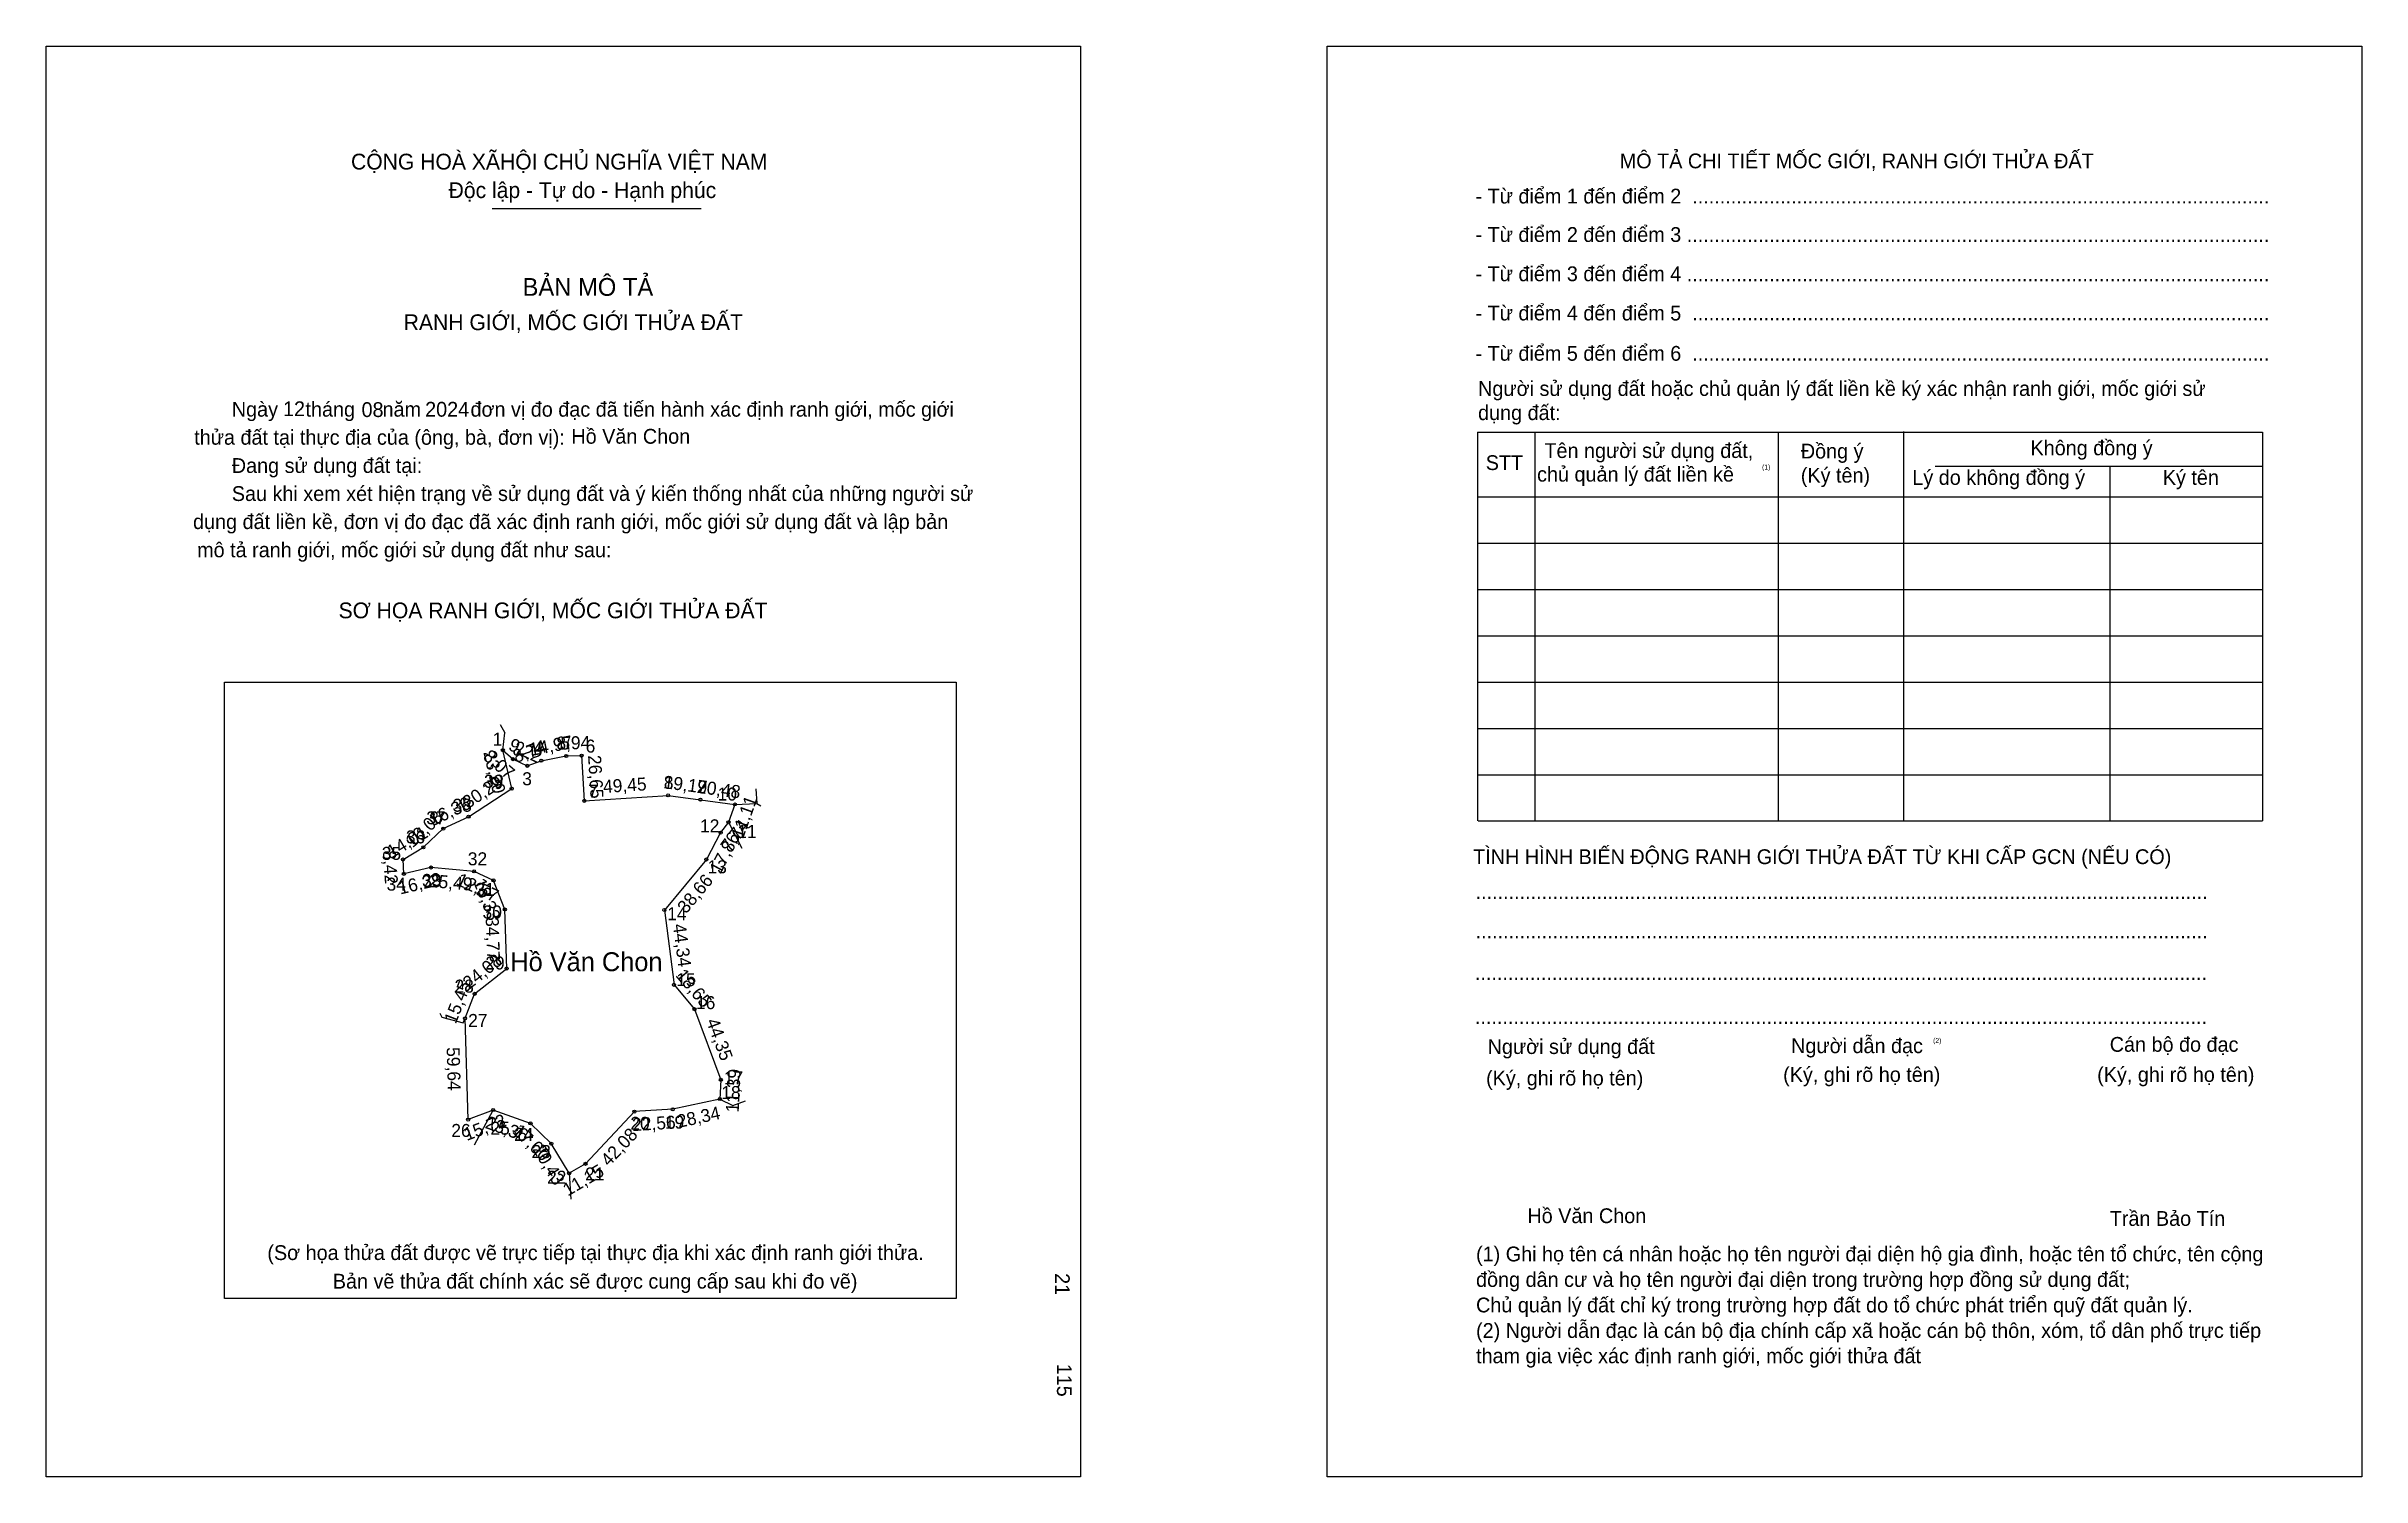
# Model space of a CAD drawing. Extents: x 547739 to 549101, y 1824776 to 1825617.
import ezdxf

# ---------------------------------------------------------------- set-up
doc = ezdxf.new("R2010")
doc.units = 0
for name, color, linetype in [('bmtKhungInTrang1', 7, 'Continuous'), ('bmtKhungInTrang2', 7, 'Continuous'), ('bmtNoiDung', 7, 'Continuous'), ('bmtTemplate', 7, 'Continuous'), ('CanhThua', 7, 'Continuous'), ('ChieuDaiCanhThua', 7, 'Continuous'), ('MocDinhThua', 7, 'Continuous'), ('RauThua', 7, 'Continuous'), ('SoHieuDinhThua', 7, 'Continuous'), ('TenChuSuDung', 7, 'Continuous')]:
    doc.layers.add(name, color=color, linetype=linetype)

msp = doc.modelspace()

# ---------------------------------------------------------------- linework, layer by layer
at = {"layer": 'bmtKhungInTrang1'}
msp.add_lwpolyline([(547739.2, 1825617.5), (548347.5, 1825617.5), (548347.5, 1824776), (547739.2, 1824776)], close=True, dxfattribs=at)
at = {"layer": 'bmtKhungInTrang2'}
msp.add_lwpolyline([(548492.6, 1825617.5), (549101, 1825617.5), (549101, 1824776), (548492.6, 1824776)], close=True, dxfattribs=at)
at = {"layer": 'bmtTemplate'}
for p, q in [((548001.4, 1825522.1), (548124.4, 1825522.1)), ((548614.7, 1825390.5), (548614.7, 1825161.8)), ((548757.8, 1825390.5), (548757.8, 1825161.8)), ((548831.4, 1825390.8), (548831.4, 1825161.8)), ((549042.7, 1825390.5), (549042.7, 1825161.8)), ((548850.1, 1825370.4), (549042.7, 1825370.4)), ((548581.3, 1825352.4), (549042.7, 1825352.4)), ((548581.3, 1825325.2), (549042.7, 1825325.2)), ((548581.3, 1825297.9), (549042.7, 1825297.9)), ((548581.3, 1825270.7), (549042.7, 1825270.7)), ((548581.3, 1825243.5), (549042.7, 1825243.5)), ((548581.3, 1825216.2), (549042.7, 1825216.2)), ((548581.3, 1825189), (549042.7, 1825189)), ((548581.3, 1825161.8), (549042.7, 1825161.8))]:
    msp.add_line(p, q, dxfattribs=at)
for points in [[(548581, 1825390.5), (549042.7, 1825390.5)], [(548581, 1825390.5), (548581, 1825161.8)], [(548952.9, 1825370.1), (548952.9, 1825161.8)]]:
    msp.add_lwpolyline(points, dxfattribs=at)
msp.add_lwpolyline([(547843.9, 1824880.8), (547843.9, 1825243.4), (548274.3, 1825243.4), (548274.3, 1824880.8)], close=True, dxfattribs=at)
at = {"layer": 'CanhThua'}
for p, q in [((548007.7, 1825203.4), (548013.7, 1825198.1)), ((548012.9, 1825180.8), (548007.7, 1825203.4)), ((548030.3, 1825197.2), (548045, 1825200)), ((548045, 1825200), (548054, 1825200.2)), ((548054, 1825200.2), (548055.6, 1825173.6)), ((548013.7, 1825198.1), (548022.1, 1825194.2)), ((548022.1, 1825194.2), (548030.3, 1825197.2)), ((547987.5, 1825164.3), (548012.9, 1825180.8)), ((548055.6, 1825173.6), (548104.9, 1825176.8)), ((548104.9, 1825176.8), (548123.9, 1825174.3)), ((548123.9, 1825174.3), (548144.2, 1825171.5)), ((548144.2, 1825171.5), (548140.4, 1825161)), ((547972.7, 1825157.3), (547987.5, 1825164.3)), ((548140.4, 1825161), (548135.8, 1825154.9)), ((547949, 1825139.1), (547961, 1825146.3)), ((547961, 1825146.3), (547972.7, 1825157.3)), ((548135.8, 1825154.9), (548127.4, 1825139.1)), ((547949.5, 1825130.7), (547949, 1825139.1)), ((547965.4, 1825134.4), (547949.5, 1825130.7)), ((547990.8, 1825132.1), (547965.4, 1825134.4)), ((548002.2, 1825126.8), (547990.8, 1825132.1)), ((548127.4, 1825139.1), (548102.7, 1825109.4)), ((548008.9, 1825109.7), (548002.2, 1825126.8)), ((548010, 1825075), (548008.9, 1825109.7)), ((548102.7, 1825109.4), (548108.4, 1825065.4)), ((547991.1, 1825060.1), (548010, 1825075)), ((548108.4, 1825065.4), (548120.4, 1825051.1)), ((547985.5, 1825045.7), (547991.1, 1825060.1)), ((548120.4, 1825051.1), (548135.9, 1825009.5)), ((547987.3, 1824986.1), (547985.5, 1825045.7)), ((548135.9, 1825009.5), (548135.3, 1824998.2)), ((548135.3, 1824998.2), (548107.6, 1824992.2)), ((548002, 1824991.7), (547987.3, 1824986.1)), ((548024, 1824983.9), (548002, 1824991.7)), ((548036.2, 1824972), (548024, 1824983.9)), ((548085.1, 1824990.8), (548056.3, 1824960.1)), ((548107.6, 1824992.2), (548085.1, 1824990.8)), ((548046.7, 1824954.5), (548036.2, 1824972)), ((548056.3, 1824960.1), (548046.7, 1824954.5))]:
    msp.add_line(p, q, dxfattribs=at)
at = {"layer": 'MocDinhThua'}
for centre in [(548007.7, 1825203.4), (548013.7, 1825198.1), (548045, 1825200), (548054, 1825200.2), (548022.1, 1825194.2), (548030.3, 1825197.2), (548012.9, 1825180.8), (548055.6, 1825173.6), (548104.9, 1825176.8), (548123.9, 1825174.3), (548144.2, 1825171.5), (547972.7, 1825157.3), (547987.5, 1825164.3), (548140.4, 1825161), (547961, 1825146.3), (548135.8, 1825154.9), (547949, 1825139.1), (547949.5, 1825130.7), (547965.4, 1825134.4), (547990.8, 1825132.1), (548127.4, 1825139.1), (548002.2, 1825126.8), (548008.9, 1825109.7), (548102.7, 1825109.4), (548010, 1825075), (548108.4, 1825065.4), (547991.1, 1825060.1), (548120.4, 1825051.1), (547985.5, 1825045.7), (548135.9, 1825009.5), (548135.3, 1824998.2), (547987.3, 1824986.1), (548002, 1824991.7), (548024, 1824983.9), (548085.1, 1824990.8), (548107.6, 1824992.2), (548036.2, 1824972), (548046.7, 1824954.5), (548056.3, 1824960.1)]:
    msp.add_circle(centre, 0.917, dxfattribs=at)
at = {"layer": 'RauThua'}
for p, q in [((548006.2, 1825218.6), (548008.8, 1825213.6)), ((548007.7, 1825203.4), (548008.8, 1825213.6)), ((548144.2, 1825171.5), (548157.1, 1825172)), ((548144.2, 1825171.5), (548157.1, 1825172)), ((548156.4, 1825180.7), (548157.1, 1825172)), ((548157.1, 1825172), (548159.4, 1825170.6)), ((548140.4, 1825161), (548148.3, 1825145.8)), ((547970.6, 1825048.8), (547971.8, 1825046.3)), ((547971.8, 1825046.3), (547984.4, 1825043)), ((547984.4, 1825043), (547985.5, 1825045.7)), ((548135.3, 1824998.2), (548142.9, 1824994.4)), ((548135.3, 1824998.2), (548142.9, 1824994.4)), ((548142.9, 1824994.4), (548150.5, 1824997.2)), ((548142.9, 1824994.4), (548150.5, 1824997.2)), ((547991, 1824971.3), (548002, 1824991.7)), ((548046.7, 1824954.5), (548047.6, 1824939.3))]:
    msp.add_line(p, q, dxfattribs=at)

# ---------------------------------------------------------------- texts
at = {"layer": 'bmtNoiDung'}
for s, height, p in [('12', 8.7, (547878.4, 1825399.9)), ('08', 8.7, (547924.6, 1825399.4)), ('2024', 8.7, (547962, 1825399.6)), ('Hồ Văn Chon', 8.704, (548048, 1825383.7)), ('Hồ Văn Chon', 8.704, (548610.3, 1824925.2))]:
    msp.add_text(s, height=height, dxfattribs=at).set_placement(p)
for s, p in [('21', (548332.4, 1824895.8)), ('115', (548333.6, 1824842.5))]:
    msp.add_text(s, height=8.7, rotation=270, dxfattribs=at).set_placement(p)
at = {"layer": 'bmtTemplate'}
for s, height, p in [('CỘNG HOÀ XÃHỘI CHỦ NGHĨA VIỆT NAM', 9.285, (547918.4, 1825545)), ('MÔ TẢ CHI TIẾT MỐC GIỚI, RANH GIỚI THỬA ĐẤT', 8.701, (548664.6, 1825545.7)), ('Độc lập - Tự do - Hạnh phúc', 9.285, (547975.8, 1825528.2)), ('- Từ điểm 1 đến điểm 2  .........................................................................................................', 8.7012, (548579.8, 1825525)), ('- Từ điểm 2 đến điểm 3 ..........................................................................................................', 8.7012, (548579.8, 1825502.4)), ('- Từ điểm 3 đến điểm 4 ..........................................................................................................', 8.7012, (548579.8, 1825479.3)), ('BẢN MÔ TẢ', 10.45, (548019.3, 1825470.7)), ('RANH GIỚI, MỐC GIỚI THỬA ĐẤT', 9.285, (547949.4, 1825450.5)), ('- Từ điểm 4 đến điểm 5  .........................................................................................................', 8.7012, (548579.8, 1825456.2)), ('- Từ điểm 5 đến điểm 6  .........................................................................................................', 8.7012, (548579.8, 1825432.5)), ('Người sử dụng đất hoặc chủ quản lý đất liền kề ký xác nhận ranh giới, mốc giới sử', 8.701, (548581.3, 1825411.8)), ('Ngày     tháng     năm         đơn vị đo đạc đã tiến hành xác định ranh giới, mốc giới ', 8.704, (547848.3, 1825399.6)), ('dụng đất:', 8.7, (548581.3, 1825397.6)), ('thửa đất tại thực địa của (ông, bà, đơn vị):', 8.704, (547826.2, 1825383.1)), ('Đang sử dụng đất tại:', 8.704, (547848.3, 1825366.5)), ('STT', 8.7, (548585.8, 1825368.2)), ('Tên người sử dụng đất,', 8.701, (548620.3, 1825375.3)), ('Đồng ý', 8.7, (548771.1, 1825375)), ('Không đồng ý', 8.701, (548906.2, 1825376.9)), ('chủ quản lý đất liền kề', 8.701, (548616, 1825361.4)), ('(1)', 2.9, (548748.3, 1825368.5)), ('(Ký tên)', 8.7, (548771.1, 1825360.8)), ('Lý do không đồng ý', 8.701, (548836.7, 1825359.5)), ('Ký tên', 8.7, (548984, 1825359.5)), ('Sau khi xem xét hiện trạng về sử dụng đất và ý kiến thống nhất của những người sử ', 8.704, (547848.3, 1825350)), ('dụng đất liền kề, đơn vị đo đạc đã xác định ranh giới, mốc giới sử dụng đất và lập bản', 8.704, (547825.5, 1825333.5)), ('mô tả ranh giới, mốc giới sử dụng đất như sau:', 8.704, (547827.9, 1825316.9)), ('SƠ HỌA RANH GIỚI, MỐC GIỚI THỬA ĐẤT', 9.285, (547911.1, 1825281)), ('TÌNH HÌNH BIẾN ĐỘNG RANH GIỚI THỬA ĐẤT TỪ KHI CẤP GCN (NẾU CÓ)', 8.701, (548578.4, 1825136.4)), ('.....................................................................................................................................', 8.7142, (548579.8, 1825115.9)), ('.....................................................................................................................................', 8.7142, (548579.8, 1825092.8)), ('.....................................................................................................................................', 8.7142, (548579.4, 1825068.2)), ('.....................................................................................................................................', 8.7142, (548579.4, 1825042.4)), ('Người dẫn đạc', 8.701, (548765.4, 1825025.2)), ('Cán bộ đo đạc', 8.701, (548952.8, 1825026)), ('Người sử dụng đất', 8.701, (548586.9, 1825024.7)), ('(2)', 2.9, (548848.9, 1825031.2)), ('(Ký, ghi rõ họ tên)', 8.701, (548586, 1825006.2)), ('(Ký, ghi rõ họ tên)', 8.701, (548760.7, 1825008.3)), ('(Ký, ghi rõ họ tên)', 8.701, (548945.4, 1825008.3)), ('Trần Bảo Tín', 8.701, (548952.8, 1824923.6)), ('(Sơ họa thửa đất được vẽ trực tiếp tại thực địa khi xác định ranh giới thửa.', 8.704, (547869.2, 1824903.5)), ('(1) Ghi họ tên cá nhân hoặc họ tên người đại diện hộ gia đình, hoặc tên tổ chức, tên cộng', 8.701, (548580.1, 1824902.7)), ('Bản vẽ thửa đất chính xác sẽ được cung cấp sau khi đo vẽ)', 8.704, (547907.7, 1824886.7)), ('đồng dân cư và họ tên người đại diện trong trường hợp đồng sử dụng đất;', 8.701, (548580.1, 1824887.7)), ('Chủ quản lý đất chỉ ký trong trường hợp đất do tổ chức phát triển quỹ đất quản lý.', 8.701, (548580.1, 1824872.7)), ('(2) Người dẫn đạc là cán bộ địa chính cấp xã hoặc cán bộ thôn, xóm, tổ dân phố trực tiếp', 8.701, (548580.1, 1824857.7)), ('tham gia việc xác định ranh giới, mốc giới thửa đất', 8.701, (548580.1, 1824842.8))]:
    msp.add_text(s, height=height, dxfattribs=at).set_placement(p)
at = {"layer": 'ChieuDaiCanhThua'}
for s, rotation, p in [('14,97', 10.8717, (548024.1, 1825199.9)), ('23,20', 283.1479, (547996.2, 1825202.2)), ('8,07', 319.0431, (547995.5, 1825198.7)), ('9,22', 335.1923, (548010.4, 1825203.9)), ('8,74', 20.0526, (548015.4, 1825195.8)), ('8,94', 1.3202, (548039.3, 1825203.7)), ('26,65', 273.4199, (548057.8, 1825200.3)), ('30,29', 32.8822, (547987.1, 1825168.7)), ('49,45', 3.666, (548066.9, 1825178.2)), ('19,17', 352.4279, (548101.9, 1825181.1)), ('20,48', 352.2157, (548121.6, 1825178.4)), ('16,36', 25.4642, (547966.6, 1825158.6)), ('11,11', 70.2657, (548148.9, 1825150.8)), ('14,01', 30.6095, (547942.4, 1825139.7)), ('16,08', 43.3321, (547954.7, 1825145.6)), ('7,74', 53.031, (548141.2, 1825143)), ('8,42', 273.786, (547937.1, 1825144.3)), ('17,86', 62.0887, (548135.6, 1825130)), ('16,29', 12.9896, (547947.3, 1825118.5)), ('25,49', 354.8487, (547964, 1825123)), ('12,57', 334.8336, (547979.7, 1825124.6)), ('38,66', 50.2356, (548115.5, 1825106.8)), ('18,33', 291.7207, (547990.1, 1825126.2)), ('34,77', 271.8097, (547997.6, 1825105.1)), ('44,34', 277.421, (548107.7, 1825100.8)), ('24,08', 38.2548, (547987.9, 1825062.4)), ('15,45', 68.6663, (547980, 1825042)), ('18,65', 310.0589, (548108.9, 1825070.8)), ('44,35', 290.3489, (548127.2, 1825044)), ('59,64', 271.7402, (547974.6, 1825028.6)), ('11,39', 87.3369, (548146.4, 1824990.2)), ('15,72', 20.83, (547986.5, 1824973.5)), ('23,36', 340.5232, (547996.8, 1824981.3)), ('17,00', 315.8794, (548012.8, 1824978.8)), ('42,08', 46.8315, (548070.1, 1824958.1)), ('22,56', 3.522, (548084, 1824979.3)), ('28,34', 12.1409, (548111.1, 1824981.2)), ('20,43', 300.7574, (548024.9, 1824968.7)), ('11,15', 30.3382, (548045.9, 1824940.8))]:
    msp.add_text(s, height=7.64, rotation=rotation, dxfattribs=at).set_placement(p)
at = {"layer": 'SoHieuDinhThua'}
for s, p in [('1', (548001.7, 1825206.1)), ('2', (548015.2, 1825200.7)), ('4', (548025.6, 1825200.8)), ('5', (548041.5, 1825203.8)), ('6', (548056.4, 1825202)), ('39', (547996.6, 1825181.3)), ('3', (548019.1, 1825182.8)), ('8', (548102.4, 1825180.6)), ('9', (548122.2, 1825178)), ('38', (547978.1, 1825167.2)), ('7', (548057.9, 1825175.5)), ('10', (548134, 1825173.8)), ('37', (547962.7, 1825159.8)), ('12', (548123.7, 1825155.1)), ('11', (548145.6, 1825151.8)), ('35', (547936.5, 1825138.9)), ('36', (547950.7, 1825148.6)), ('33', (547960.2, 1825123)), ('32', (547987.1, 1825135.7)), ('13', (548128.1, 1825131)), ('34', (547939.3, 1825120.8)), ('31', (547991.6, 1825117.7)), ('30', (547995.8, 1825104.4)), ('14', (548104.4, 1825103.4)), ('29', (547997.4, 1825074.4)), ('28', (547979.3, 1825060.8)), ('15', (548109.7, 1825064.6)), ('16', (548121.3, 1825051.1)), ('27', (547987.3, 1825040.6)), ('17', (548137.7, 1825006.9)), ('18', (548136.2, 1824998.2)), ('26', (547977.4, 1824975.9)), ('25', (548000.4, 1824977.2)), ('24', (548014.3, 1824973.6)), ('20', (548082.7, 1824980.1)), ('19', (548103, 1824980.8)), ('23', (548024.6, 1824963.5)), ('22', (548033.7, 1824948.4)), ('21', (548056.1, 1824950.3))]:
    msp.add_text(s, height=7.64, dxfattribs=at).set_placement(p)
at = {"layer": 'TenChuSuDung'}
msp.add_text('Hồ Văn Chon', height=11.148, dxfattribs=at).set_placement((548012.1, 1825073.4))

doc.saveas('drawing.dxf')
